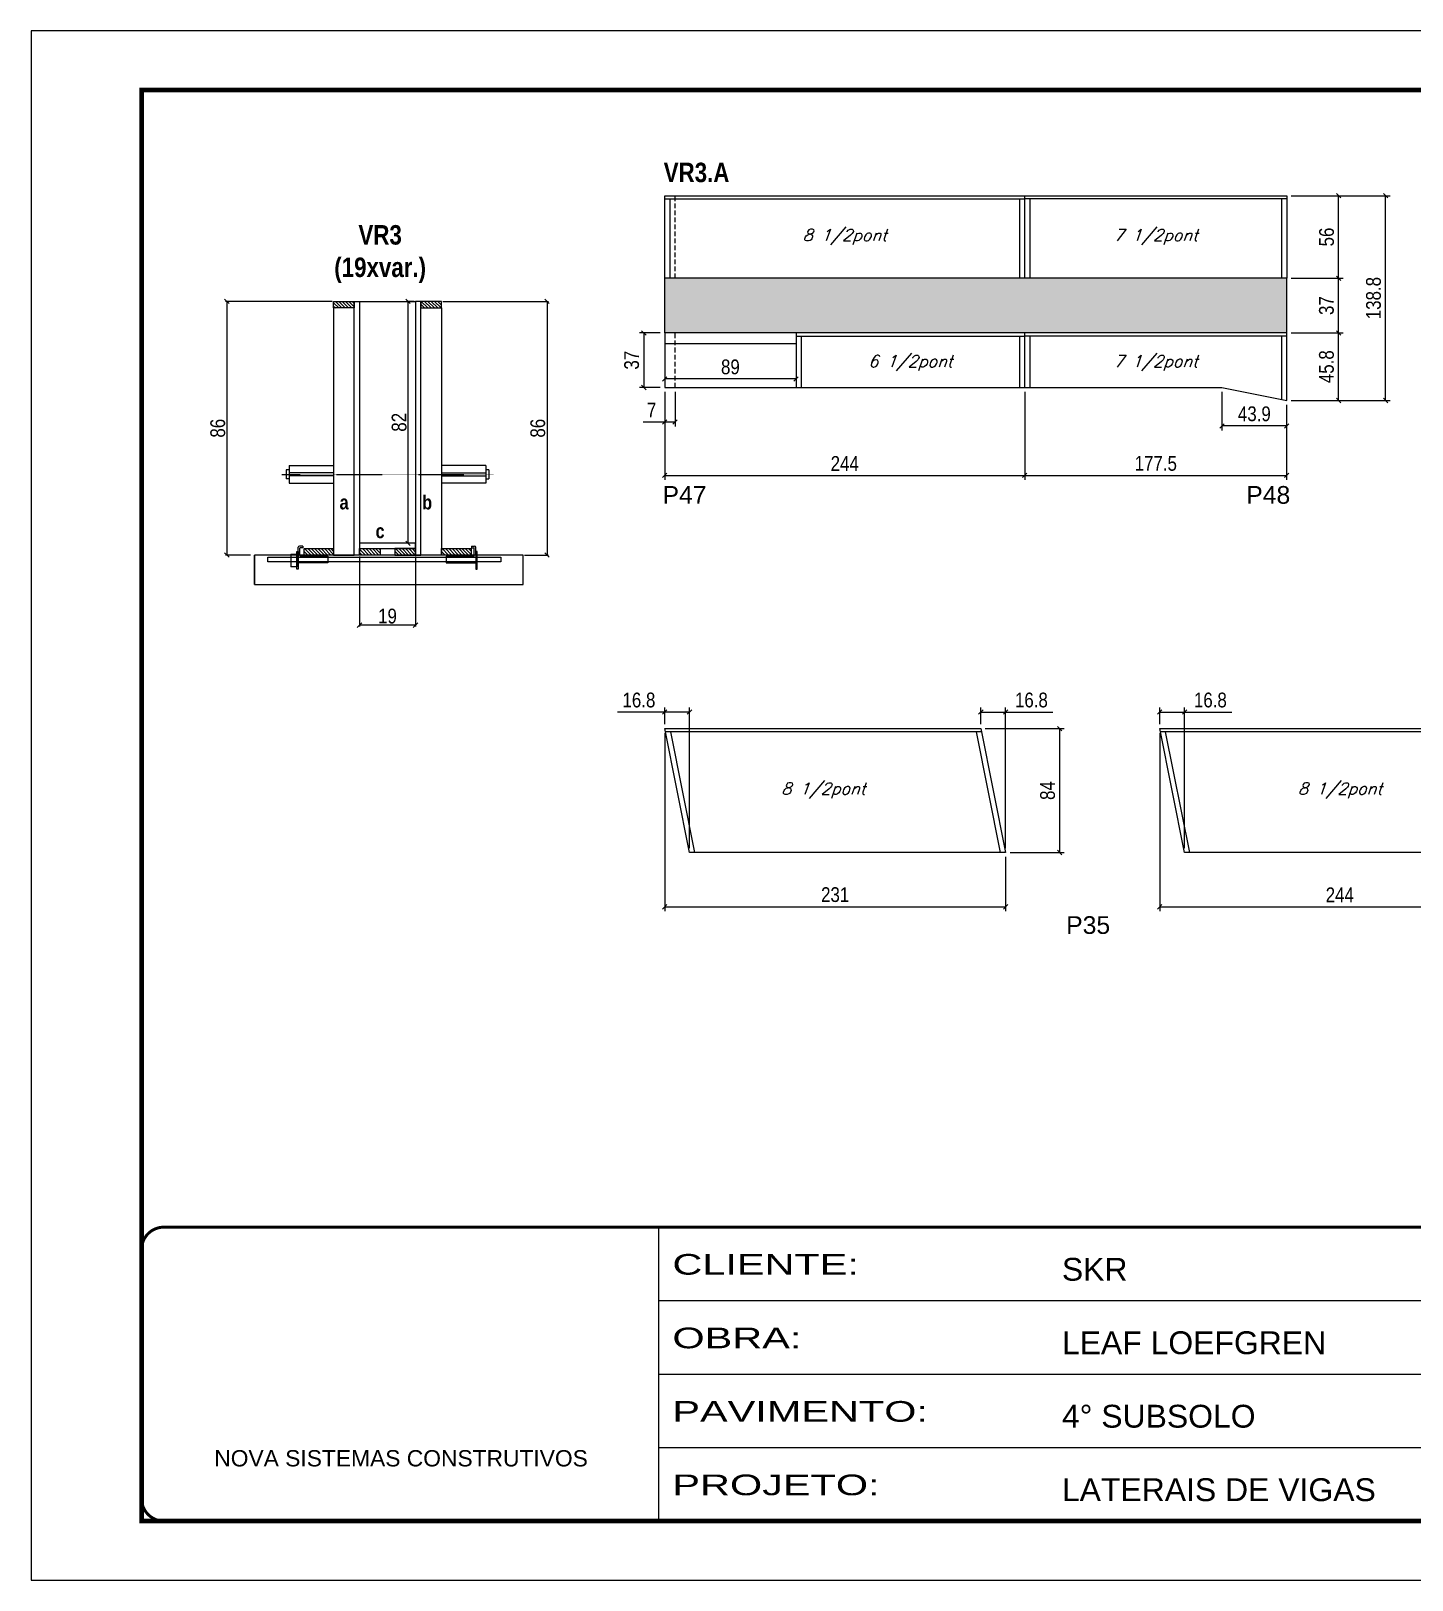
# Model space of a CAD drawing. Extents: x 3309 to 9590, y -2522 to 14608.
# Drawn here: x 8078 to 9014, y 8964 to 10014 of the extents above; entities that cross this region are included whole.
import ezdxf

# ---------------------------------------------------------------- set-up
doc = ezdxf.new("R2010")
doc.units = 0
for name, pattern in [('CONTINUO', [0]), ('DASHED', [0.75, 0.5, -0.25]), ('HIDDEN', [0.375, 0.25, -0.125]), ('HIDDEN2', [4.7625, 3.175, -1.5875])]:
    doc.linetypes.add(name, pattern=pattern)
for name, color, linetype in [('5', 5, 'Continuous'), ('barrote', 251, 'Continuous'), ('COTA', 241, 'Continuous'), ('detalhes', 4, 'Continuous'), ('NOMENCLATURA', 7, 'Continuous'), ('Painéis', 200, 'Continuous'), ('presilha', 1, 'Continuous'), ('SARR_2.2x10', 60, 'Continuous'), ('SARR_2.2x7', 40, 'Continuous'), ('SARR_3.5x7', 81, 'Continuous'), ('TENSOR', 3, 'Continuous'), ('texto', 7, 'Continuous')]:
    doc.layers.add(name, color=color, linetype=linetype)
for name, color, linetype, lineweight in [('CONCRETO', 251, 'Continuous', 25), ('Folhas', 255, 'Continuous', 9), ('SARRAFO DE PRESSAO', 251, 'DASHED', 9), ('SCO-___-LAJ', 2, 'Continuous', 0)]:
    doc.layers.add(name, color=color, linetype=linetype, lineweight=lineweight)
doc.styles.add('ARIAL', font='arial.ttf')
doc.styles.add('COTA TECNICA', font='techl___.ttf', dxfattribs={"height": 10})
doc.styles.add('COTA TECNICA 2X', font='techl___.ttf', dxfattribs={"height": 10})
doc.styles.add('Romans', font='romans.shx')
doc.styles.get("Standard").update_dxf_attribs({"font": 'arial.ttf'})
doc.styles.add('TECNICA', font='techb___.ttf', dxfattribs={"height": 10})
doc.styles.add('Tecnologia', font='')
doc.styles.get('Tecnologia').set_extended_font_data('Forgotten Futurist')
doc.dimstyles.new('PAINEL', dxfattribs={"dimtxt": 10, "dimasz": 3, "dimexe": 3, "dimexo": 3, "dimgap": 3, "dimtad": 1, "dimdec": 1, "dimzin": 12, "dimdsep": 46, "dimtxsty": 'COTA TECNICA', "dimblk1": 'OBLIQUE', "dimblk2": 'OBLIQUE', "dimsah": 1, "dimcen": 0.9, "dimclrd": 4, "dimclre": 4, "dimclrt": 240, "dimadec": 1, "dimazin": 3, "dimtfac": 1, "dimtdec": 1, "dimtmove": 0, "dimatfit": 3, "dimfxl": 1, "dimtolj": 1, "dimtzin": 12, "dimarcsym": 0})
doc.dimstyles.new('SECAO', dxfattribs={"dimscale": 0.333333, "dimtxt": 5, "dimasz": 9, "dimexe": 3, "dimexo": 3, "dimgap": 3, "dimtad": 1, "dimdec": 1, "dimlfac": 0.5, "dimzin": 12, "dimdsep": 46, "dimtxsty": 'COTA TECNICA 2X', "dimblk1": 'OBLIQUE', "dimblk2": 'OBLIQUE', "dimsah": 1, "dimcen": 0.9, "dimclrd": 4, "dimclre": 4, "dimclrt": 240, "dimadec": 1, "dimazin": 3, "dimtfac": 1, "dimtdec": 1, "dimtmove": 0, "dimatfit": 3, "dimfxl": 1, "dimtolj": 1, "dimtzin": 12, "dimarcsym": 0})
pattern_1 = [(135, (41536.0573, -113853.8887), (-1.122532015, -1.122532015), [])]

# ---------------------------------------------------------------- blocks, each defined once
blk = doc.blocks.new('9999999999')
at = {"color": 30, "linetype": 'CONTINUO'}
for p, q in [((98564.6, 34230.2), (98564.6, 34429.4)), ((98564.6, 34379.6), (99584, 34379.6)), ((98564.6, 34329.8), (99488, 34329.8)), ((98564.6, 34280), (99488, 34280))]:
    blk.add_line(p, q, dxfattribs=at)
at = {"color": 30, "linetype": 'CONTINUO', "const_width": 2}
blk.add_lwpolyline([(99584, 34230.2), (99584, 34414.4, 0.414214), (99569, 34429.4), (98229, 34429.4, 0.414214), (98214, 34414.4), (98214, 34245.2, 0.414214), (98229, 34230.2), (99584, 34230.2)], format="xyb", dxfattribs=at)
at = {"layer": 'Folhas'}
blk.add_lwpolyline([(98139, 34190.2), (99624, 34190.2), (99624, 35240.2), (98139, 35240.2)], close=True, dxfattribs=at)
at = {"layer": 'Folhas', "color": 30, "const_width": 3}
blk.add_lwpolyline([(98214, 34230.2), (99584, 34230.2), (99584, 35200.2), (98214, 35200.2)], close=True, dxfattribs=at)
at = {"color": 7, "linetype": 'Continuous', "ltscale": 5, "style": 'ARIAL'}
for s, height, p in [('SKR', 15.48, (98837.7, 34393.1)), ('LEAF LOEFGREN', 15.483, (98837.7, 34343.3)), ('4° SUBSOLO', 15.48, (98837.7, 34293.5)), ('NOVA SISTEMAS CONSTRUTIVOS', 11.059, (98263.2, 34267.2)), ('LATERAIS DE VIGAS', 15.483, (98837.7, 34243.7))]:
    blk.add_text(s, height=height, dxfattribs=at).set_placement(p)
at = {"layer": 'Folhas', "color": 7, "style": 'Tecnologia', "width": 1.5}
for s, p in [('CLIENTE:', (98573.7, 34397.2)), ('OBRA:', (98573.7, 34347.3)), ('PAVIMENTO:', (98573.7, 34297.5)), ('PROJETO:', (98573.7, 34247.7))]:
    blk.add_text(s, height=14, dxfattribs=at).set_placement(p)
blk = doc.blocks.new('_Oblique')
at = {"color": 0, "linetype": 'ByBlock', "lineweight": -2}
blk.add_line((-0.5, -0.5), (0.5, 0.5), dxfattribs=at)
blk = doc.blocks.new('*D715')
at = {"layer": 'COTA', "color": 4, "lineweight": -2, "transparency": 16777216}
for p, q in [((8300.5, 9657.3), (8300.5, 9609.8)), ((8338.5, 9657.3), (8338.5, 9609.8)), ((8338.5, 9610.8), (8300.5, 9610.8))]:
    blk.add_line(p, q, dxfattribs=at)
at = {"layer": 'Defpoints', "color": 0, "transparency": 16777216}
for p in [(8300.5, 9658.3), (8338.5, 9658.3), (8300.5, 9610.8)]:
    blk.add_point(p, dxfattribs=at)
at = {"layer": 'COTA', "color": 4, "lineweight": -2, "transparency": 16777216, "xscale": 3, "yscale": 3, "zscale": 3, "rotation": 180}
blk.add_blockref('_Oblique', (8300.5, 9610.8), dxfattribs=at)
at = {"layer": 'COTA', "color": 4, "lineweight": -2, "transparency": 16777216, "xscale": 3, "yscale": 3, "zscale": 3}
blk.add_blockref('_Oblique', (8338.5, 9610.8), dxfattribs=at)
at = {"layer": 'COTA', "color": 240, "transparency": 16777216, "insert": (8319.5, 9616.9), "char_height": 10, "attachment_point": 5, "style": 'COTA TECNICA 2X'}
blk.add_mtext('\\A1;19', dxfattribs=at)
blk = doc.blocks.new('PRESILHA METÁLICA 1')
at = {"layer": 'presilha'}
for p, q in [((7.5, 10.6), (7.5, 19.9)), ((12, 21), (8.6, 21)), ((9, 11.6), (9, 18.9)), ((12, 19.5), (9.6, 19.5)), ((12, 21), (12, 19.5)), ((0, 13), (6, 13)), ((0, 13), (0, 0)), ((6, 0), (0, 0)), ((6, 15.5), (7.5, 15.5)), ((6, -2.5), (6, 15.5)), ((6, 13), (6, 0)), ((7.5, 15.5), (7.5, -2.5)), ((37.5, 4.1), (7.5, 4.1)), ((37.5, 11), (9.6, 11)), ((37.5, 11), (37.5, 4.1)), ((7.5, -2.5), (6, -2.5))]:
    blk.add_line(p, q, dxfattribs=at)
for centre, radius, start, end in [((8.6, 19.9), 1.14, 90, 180), ((9.6, 18.9), 0.57, 90, 180), ((9.6, 11.6), 0.57, 180, 270)]:
    blk.add_arc(centre, radius, start, end, dxfattribs=at)
blk = doc.blocks.new('PRESILHA METÁLICA 2')
at = {"layer": 'presilha'}
for p, q in [((-5.2, 23.5), (-5.2, 22)), ((-5.2, 23.5), (-1.9, 23.5)), ((-5.2, 22), (-2.8, 22)), ((-2.2, 14.1), (-2.2, 21.4)), ((0.8, 18), (-0.8, 18)), ((-0.8, 18), (-0.8, 0)), ((-0.8, 14.6), (-0.8, 22.4)), ((0.8, 0), (0.8, 18)), ((-30.8, 13.5), (-30.8, 6.6)), ((-30.8, 13.5), (-2.8, 13.5)), ((-30.8, 6.6), (-0.8, 6.6)), ((-0.8, 0), (0.8, 0))]:
    blk.add_line(p, q, dxfattribs=at)
for centre, radius, start, end in [((-2.8, 21.4), 0.57, 0, 90), ((-1.9, 22.4), 1.14, 0, 90), ((-2.8, 14.1), 0.57, 270, 0)]:
    blk.add_arc(centre, radius, start, end, dxfattribs=at)
blk = doc.blocks.new('*D716')
at = {"layer": 'COTA', "color": 4, "lineweight": -2, "transparency": 16777216}
for p, q in [((8357.1, 9830.3), (8428.6, 9830.3)), ((8427.6, 9830.3), (8427.6, 9658.3)), ((8412.3, 9658.3), (8428.6, 9658.3))]:
    blk.add_line(p, q, dxfattribs=at)
at = {"layer": 'Defpoints', "color": 0, "transparency": 16777216}
for p in [(8356.1, 9830.3), (8411.3, 9658.3), (8427.6, 9658.3)]:
    blk.add_point(p, dxfattribs=at)
at = {"layer": 'COTA', "color": 4, "lineweight": -2, "transparency": 16777216, "xscale": 3, "yscale": 3, "zscale": 3}
for p, rotation in [((8427.6, 9830.3), 90), ((8427.6, 9658.3), 270)]:
    blk.add_blockref('_Oblique', p, dxfattribs=dict(at, rotation=rotation))
at = {"layer": 'COTA', "color": 240, "transparency": 16777216, "insert": (8421.4, 9744.3), "char_height": 10, "attachment_point": 5, "rotation": 90, "style": 'COTA TECNICA 2X'}
blk.add_mtext('\\A1;86', dxfattribs=at)
blk = doc.blocks.new('*D717')
at = {"layer": 'COTA', "color": 4, "lineweight": -2, "transparency": 16777216}
for p, q in [((8281.9, 9830.3), (8209.6, 9830.3)), ((8210.6, 9830.3), (8210.6, 9658.3)), ((8226.7, 9658.3), (8209.6, 9658.3))]:
    blk.add_line(p, q, dxfattribs=at)
at = {"layer": 'Defpoints', "color": 0, "transparency": 16777216}
for p in [(8282.9, 9830.3), (8210.6, 9658.3), (8227.7, 9658.3)]:
    blk.add_point(p, dxfattribs=at)
at = {"layer": 'COTA', "color": 4, "lineweight": -2, "transparency": 16777216, "xscale": 3, "yscale": 3, "zscale": 3}
for p, rotation in [((8210.6, 9830.3), 90), ((8210.6, 9658.3), 270)]:
    blk.add_blockref('_Oblique', p, dxfattribs=dict(at, rotation=rotation))
at = {"layer": 'COTA', "color": 240, "transparency": 16777216, "insert": (8204.5, 9744.3), "char_height": 10, "attachment_point": 5, "rotation": 90, "style": 'COTA TECNICA 2X'}
blk.add_mtext('\\A1;86', dxfattribs=at)
blk = doc.blocks.new('*D718')
at = {"layer": 'COTA', "color": 4, "lineweight": -2, "transparency": 16777216}
for p, q in [((8337.5, 9830.3), (8332.4, 9830.3)), ((8333.4, 9666.3), (8333.4, 9830.3)), ((8337.5, 9666.3), (8332.4, 9666.3))]:
    blk.add_line(p, q, dxfattribs=at)
at = {"layer": 'Defpoints', "color": 0, "transparency": 16777216}
for p in [(8333.4, 9830.3), (8338.5, 9830.3), (8338.5, 9666.3)]:
    blk.add_point(p, dxfattribs=at)
at = {"layer": 'COTA', "color": 4, "lineweight": -2, "transparency": 16777216, "xscale": 3, "yscale": 3, "zscale": 3}
for p, rotation in [((8333.4, 9830.3), 90), ((8333.4, 9666.3), 270)]:
    blk.add_blockref('_Oblique', p, dxfattribs=dict(at, rotation=rotation))
at = {"layer": 'COTA', "color": 240, "transparency": 16777216, "insert": (8327.4, 9748.3), "char_height": 10, "attachment_point": 5, "rotation": 90, "style": 'COTA TECNICA 2X'}
blk.add_mtext('\\A1;82', dxfattribs=at)
blk = doc.blocks.new('*D724')
at = {"layer": 'COTA', "color": 4, "lineweight": -2, "transparency": 16777216}
for p, q in [((8931.9, 9808.9), (8967.1, 9808.9)), ((8964.1, 9763.1), (8964.1, 9808.9)), ((8931.9, 9763.1), (8967.1, 9763.1))]:
    blk.add_line(p, q, dxfattribs=at)
at = {"layer": 'Defpoints', "color": 0, "transparency": 16777216}
for p in [(8928.9, 9808.9), (8964.1, 9808.9), (8928.9, 9763.1)]:
    blk.add_point(p, dxfattribs=at)
at = {"layer": 'COTA', "color": 4, "lineweight": -2, "transparency": 16777216, "xscale": 3, "yscale": 3, "zscale": 3}
for p, rotation in [((8964.1, 9808.9), 90), ((8964.1, 9763.1), 270)]:
    blk.add_blockref('_Oblique', p, dxfattribs=dict(at, rotation=rotation))
at = {"layer": 'COTA', "color": 240, "transparency": 16777216, "insert": (8955.9, 9786), "char_height": 10, "attachment_point": 5, "rotation": 90, "style": 'COTA TECNICA'}
blk.add_mtext('\\A1;45.8', dxfattribs=at)
blk = doc.blocks.new('*D725')
at = {"layer": 'COTA', "color": 4, "lineweight": -2, "transparency": 16777216}
for p, q in [((8931.9, 9845.9), (8967.1, 9845.9)), ((8964.1, 9808.9), (8964.1, 9845.9)), ((8931.9, 9808.9), (8967.1, 9808.9))]:
    blk.add_line(p, q, dxfattribs=at)
at = {"layer": 'Defpoints', "color": 0, "transparency": 16777216}
for p in [(8928.9, 9845.9), (8964.1, 9845.9), (8928.9, 9808.9)]:
    blk.add_point(p, dxfattribs=at)
at = {"layer": 'COTA', "color": 4, "lineweight": -2, "transparency": 16777216, "xscale": 3, "yscale": 3, "zscale": 3}
for p, rotation in [((8964.1, 9845.9), 90), ((8964.1, 9808.9), 270)]:
    blk.add_blockref('_Oblique', p, dxfattribs=dict(at, rotation=rotation))
at = {"layer": 'COTA', "color": 240, "transparency": 16777216, "insert": (8955.9, 9827.4), "char_height": 10, "attachment_point": 5, "rotation": 90, "style": 'COTA TECNICA'}
blk.add_mtext('\\A1;37', dxfattribs=at)
blk = doc.blocks.new('*D726')
at = {"layer": 'COTA', "color": 4, "lineweight": -2, "transparency": 16777216}
for p, q in [((8931.9, 9901.9), (8967.1, 9901.9)), ((8964.1, 9845.9), (8964.1, 9901.9)), ((8931.9, 9845.9), (8967.1, 9845.9))]:
    blk.add_line(p, q, dxfattribs=at)
at = {"layer": 'Defpoints', "color": 0, "transparency": 16777216}
for p in [(8928.9, 9901.9), (8964.1, 9901.9), (8928.9, 9845.9)]:
    blk.add_point(p, dxfattribs=at)
at = {"layer": 'COTA', "color": 4, "lineweight": -2, "transparency": 16777216, "xscale": 3, "yscale": 3, "zscale": 3}
for p, rotation in [((8964.1, 9901.9), 90), ((8964.1, 9845.9), 270)]:
    blk.add_blockref('_Oblique', p, dxfattribs=dict(at, rotation=rotation))
at = {"layer": 'COTA', "color": 240, "transparency": 16777216, "insert": (8956, 9873.9), "char_height": 10, "attachment_point": 5, "rotation": 90, "style": 'COTA TECNICA'}
blk.add_mtext('\\A1;56', dxfattribs=at)
blk = doc.blocks.new('*D727')
at = {"layer": 'COTA', "color": 4, "lineweight": -2, "transparency": 16777216}
for p, q in [((8931.9, 9901.9), (8999, 9901.9)), ((8996, 9763.1), (8996, 9901.9)), ((8931.9, 9763.1), (8999, 9763.1))]:
    blk.add_line(p, q, dxfattribs=at)
at = {"layer": 'Defpoints', "color": 0, "transparency": 16777216}
for p in [(8928.9, 9901.9), (8996, 9901.9), (8928.9, 9763.1)]:
    blk.add_point(p, dxfattribs=at)
at = {"layer": 'COTA', "color": 4, "lineweight": -2, "transparency": 16777216, "xscale": 3, "yscale": 3, "zscale": 3}
for p, rotation in [((8996, 9901.9), 90), ((8996, 9763.1), 270)]:
    blk.add_blockref('_Oblique', p, dxfattribs=dict(at, rotation=rotation))
at = {"layer": 'COTA', "color": 240, "transparency": 16777216, "insert": (8987.8, 9832.5), "char_height": 10, "attachment_point": 5, "rotation": 90, "style": 'COTA TECNICA'}
blk.add_mtext('\\A1;138.8', dxfattribs=at)
blk = doc.blocks.new('*D744')
at = {"layer": 'COTA', "color": 4, "lineweight": -2, "transparency": 16777216}
for p, q in [((8507.4, 9537.7), (8507.4, 9416.9)), ((8738.4, 9453.7), (8738.4, 9416.9)), ((8507.4, 9419.9), (8738.4, 9419.9))]:
    blk.add_line(p, q, dxfattribs=at)
at = {"layer": 'Defpoints', "color": 0, "transparency": 16777216}
for p in [(8507.4, 9540.7), (8738.4, 9456.7), (8738.4, 9419.9)]:
    blk.add_point(p, dxfattribs=at)
at = {"layer": 'COTA', "color": 4, "lineweight": -2, "transparency": 16777216, "xscale": 3, "yscale": 3, "zscale": 3, "rotation": 180}
blk.add_blockref('_Oblique', (8507.4, 9419.9), dxfattribs=at)
at = {"layer": 'COTA', "color": 4, "lineweight": -2, "transparency": 16777216, "xscale": 3, "yscale": 3, "zscale": 3}
blk.add_blockref('_Oblique', (8738.4, 9419.9), dxfattribs=at)
at = {"layer": 'COTA', "color": 240, "transparency": 16777216, "insert": (8622.9, 9428.1), "char_height": 10, "attachment_point": 5, "style": 'COTA TECNICA'}
blk.add_mtext('\\A1;231', dxfattribs=at)
blk = doc.blocks.new('*D745')
at = {"layer": 'COTA', "color": 4, "lineweight": -2, "transparency": 16777216}
for p, q in [((8842.9, 9537.7), (8842.9, 9416.9)), ((9086.9, 9453.7), (9086.9, 9416.9)), ((8842.9, 9419.9), (9086.9, 9419.9))]:
    blk.add_line(p, q, dxfattribs=at)
at = {"layer": 'Defpoints', "color": 0, "transparency": 16777216}
for p in [(8842.9, 9540.7), (9086.9, 9456.7), (9086.9, 9419.9)]:
    blk.add_point(p, dxfattribs=at)
at = {"layer": 'COTA', "color": 4, "lineweight": -2, "transparency": 16777216, "xscale": 3, "yscale": 3, "zscale": 3, "rotation": 180}
blk.add_blockref('_Oblique', (8842.9, 9419.9), dxfattribs=at)
at = {"layer": 'COTA', "color": 4, "lineweight": -2, "transparency": 16777216, "xscale": 3, "yscale": 3, "zscale": 3}
blk.add_blockref('_Oblique', (9086.9, 9419.9), dxfattribs=at)
at = {"layer": 'COTA', "color": 240, "transparency": 16777216, "insert": (8964.9, 9428), "char_height": 10, "attachment_point": 5, "style": 'COTA TECNICA'}
blk.add_mtext('\\A1;244', dxfattribs=at)
blk = doc.blocks.new('*D748')
at = {"layer": 'COTA', "color": 4, "lineweight": -2, "transparency": 16777216}
for p, q in [((8842.9, 9543.7), (8842.9, 9554.9)), ((8842.9, 9551.9), (8859.7, 9551.9)), ((8859.7, 9459.7), (8859.7, 9554.9)), ((8859.7, 9551.9), (8891.7, 9551.9))]:
    blk.add_line(p, q, dxfattribs=at)
at = {"layer": 'Defpoints', "color": 0, "transparency": 16777216}
for p in [(8859.7, 9551.9), (8842.9, 9540.7), (8859.7, 9456.7)]:
    blk.add_point(p, dxfattribs=at)
at = {"layer": 'COTA', "color": 4, "lineweight": -2, "transparency": 16777216, "xscale": 3, "yscale": 3, "zscale": 3, "rotation": 180}
blk.add_blockref('_Oblique', (8842.9, 9551.9), dxfattribs=at)
at = {"layer": 'COTA', "color": 4, "lineweight": -2, "transparency": 16777216, "xscale": 3, "yscale": 3, "zscale": 3}
blk.add_blockref('_Oblique', (8859.7, 9551.9), dxfattribs=at)
at = {"layer": 'COTA', "color": 240, "transparency": 16777216, "insert": (8877.2, 9560), "char_height": 10, "attachment_point": 5, "style": 'COTA TECNICA'}
blk.add_mtext('\\A1;16.8', dxfattribs=at)
blk = doc.blocks.new('*D750')
at = {"layer": 'COTA', "color": 4, "lineweight": -2, "transparency": 16777216}
for p, q in [((8721.6, 9543.7), (8721.6, 9554.9)), ((8721.6, 9551.9), (8738.4, 9551.9)), ((8738.4, 9459.7), (8738.4, 9554.9)), ((8738.4, 9551.9), (8770.5, 9551.9))]:
    blk.add_line(p, q, dxfattribs=at)
at = {"layer": 'Defpoints', "color": 0, "transparency": 16777216}
for p in [(8738.4, 9551.9), (8721.6, 9540.7), (8738.4, 9456.7)]:
    blk.add_point(p, dxfattribs=at)
at = {"layer": 'COTA', "color": 4, "lineweight": -2, "transparency": 16777216, "xscale": 3, "yscale": 3, "zscale": 3, "rotation": 180}
blk.add_blockref('_Oblique', (8721.6, 9551.9), dxfattribs=at)
at = {"layer": 'COTA', "color": 4, "lineweight": -2, "transparency": 16777216, "xscale": 3, "yscale": 3, "zscale": 3}
blk.add_blockref('_Oblique', (8738.4, 9551.9), dxfattribs=at)
at = {"layer": 'COTA', "color": 240, "transparency": 16777216, "insert": (8755.9, 9560), "char_height": 10, "attachment_point": 5, "style": 'COTA TECNICA'}
blk.add_mtext('\\A1;16.8', dxfattribs=at)
blk = doc.blocks.new('*D751')
at = {"layer": 'COTA', "color": 4, "lineweight": -2, "transparency": 16777216}
for p, q in [((8507.4, 9551.9), (8475.3, 9551.9)), ((8507.4, 9543.7), (8507.4, 9554.9)), ((8524.2, 9551.9), (8507.4, 9551.9)), ((8524.2, 9459.7), (8524.2, 9554.9))]:
    blk.add_line(p, q, dxfattribs=at)
at = {"layer": 'Defpoints', "color": 0, "transparency": 16777216}
for p in [(8507.4, 9551.9), (8507.4, 9540.7), (8524.2, 9456.7)]:
    blk.add_point(p, dxfattribs=at)
at = {"layer": 'COTA', "color": 4, "lineweight": -2, "transparency": 16777216, "xscale": 3, "yscale": 3, "zscale": 3, "rotation": 180}
blk.add_blockref('_Oblique', (8507.4, 9551.9), dxfattribs=at)
at = {"layer": 'COTA', "color": 4, "lineweight": -2, "transparency": 16777216, "xscale": 3, "yscale": 3, "zscale": 3}
blk.add_blockref('_Oblique', (8524.2, 9551.9), dxfattribs=at)
at = {"layer": 'COTA', "color": 240, "transparency": 16777216, "insert": (8489.9, 9560), "char_height": 10, "attachment_point": 5, "style": 'COTA TECNICA'}
blk.add_mtext('\\A1;16.8', dxfattribs=at)
blk = doc.blocks.new('*D823')
at = {"layer": 'COTA', "color": 4, "lineweight": -2, "transparency": 16777216}
for p, q in [((8724.6, 9540.7), (8778, 9540.7)), ((8775, 9540.7), (8775, 9456.7)), ((8741.4, 9456.7), (8778, 9456.7))]:
    blk.add_line(p, q, dxfattribs=at)
at = {"layer": 'Defpoints', "color": 0, "transparency": 16777216}
for p in [(8721.6, 9540.7), (8738.4, 9456.7), (8775, 9456.7)]:
    blk.add_point(p, dxfattribs=at)
at = {"layer": 'COTA', "color": 4, "lineweight": -2, "transparency": 16777216, "xscale": 3, "yscale": 3, "zscale": 3}
for p, rotation in [((8775, 9540.7), 90), ((8775, 9456.7), 270)]:
    blk.add_blockref('_Oblique', p, dxfattribs=dict(at, rotation=rotation))
at = {"layer": 'COTA', "color": 240, "transparency": 16777216, "insert": (8766.9, 9498.7), "char_height": 10, "attachment_point": 5, "rotation": 90, "style": 'COTA TECNICA'}
blk.add_mtext('\\A1;84', dxfattribs=at)
blk = doc.blocks.new('*D842')
at = {"layer": 'COTA', "color": 4, "lineweight": -2, "transparency": 16777216}
for p, q in [((8507.4, 9768.9), (8507.4, 9745.5)), ((8514.4, 9768.9), (8514.4, 9745.5)), ((8507.4, 9748.5), (8492.7, 9748.5)), ((8514.4, 9748.5), (8507.4, 9748.5))]:
    blk.add_line(p, q, dxfattribs=at)
at = {"layer": 'Defpoints', "color": 0, "transparency": 16777216}
for p in [(8507.4, 9771.9), (8514.4, 9771.9), (8507.4, 9748.5)]:
    blk.add_point(p, dxfattribs=at)
at = {"layer": 'COTA', "color": 4, "lineweight": -2, "transparency": 16777216, "xscale": 3, "yscale": 3, "zscale": 3, "rotation": 180}
blk.add_blockref('_Oblique', (8507.4, 9748.5), dxfattribs=at)
at = {"layer": 'COTA', "color": 4, "lineweight": -2, "transparency": 16777216, "xscale": 3, "yscale": 3, "zscale": 3}
blk.add_blockref('_Oblique', (8514.4, 9748.5), dxfattribs=at)
at = {"layer": 'COTA', "color": 240, "transparency": 16777216, "insert": (8498.5, 9756.6), "char_height": 10, "attachment_point": 5, "style": 'COTA TECNICA'}
blk.add_mtext('\\A1;7', dxfattribs=at)
blk = doc.blocks.new('*D841')
at = {"layer": 'COTA', "color": 4, "lineweight": -2, "transparency": 16777216}
for p, q in [((8507.4, 9768.9), (8507.4, 9709.3)), ((8751.4, 9768.9), (8751.4, 9709.3)), ((8507.4, 9712.3), (8751.4, 9712.3))]:
    blk.add_line(p, q, dxfattribs=at)
at = {"layer": 'Defpoints', "color": 0, "transparency": 16777216}
for p in [(8507.4, 9771.9), (8751.4, 9771.9), (8751.4, 9712.3)]:
    blk.add_point(p, dxfattribs=at)
at = {"layer": 'COTA', "color": 4, "lineweight": -2, "transparency": 16777216, "xscale": 3, "yscale": 3, "zscale": 3, "rotation": 180}
blk.add_blockref('_Oblique', (8507.4, 9712.3), dxfattribs=at)
at = {"layer": 'COTA', "color": 4, "lineweight": -2, "transparency": 16777216, "xscale": 3, "yscale": 3, "zscale": 3}
blk.add_blockref('_Oblique', (8751.4, 9712.3), dxfattribs=at)
at = {"layer": 'COTA', "color": 240, "transparency": 16777216, "insert": (8629.4, 9720.4), "char_height": 10, "attachment_point": 5, "style": 'COTA TECNICA'}
blk.add_mtext('\\A1;244', dxfattribs=at)
blk = doc.blocks.new('*D843')
at = {"layer": 'COTA', "color": 4, "lineweight": -2, "transparency": 16777216}
for p, q in [((8596.4, 9786.3), (8596.4, 9774.7)), ((8507.4, 9784.2), (8507.4, 9774.7)), ((8596.4, 9777.7), (8507.4, 9777.7))]:
    blk.add_line(p, q, dxfattribs=at)
at = {"layer": 'Defpoints', "color": 0, "transparency": 16777216}
for p in [(8507.4, 9787.2), (8596.4, 9789.3), (8507.4, 9777.7)]:
    blk.add_point(p, dxfattribs=at)
at = {"layer": 'COTA', "color": 4, "lineweight": -2, "transparency": 16777216, "xscale": 3, "yscale": 3, "zscale": 3, "rotation": 180}
blk.add_blockref('_Oblique', (8507.4, 9777.7), dxfattribs=at)
at = {"layer": 'COTA', "color": 4, "lineweight": -2, "transparency": 16777216, "xscale": 3, "yscale": 3, "zscale": 3}
blk.add_blockref('_Oblique', (8596.4, 9777.7), dxfattribs=at)
at = {"layer": 'COTA', "color": 240, "transparency": 16777216, "insert": (8551.9, 9785.8), "char_height": 10, "attachment_point": 5, "style": 'COTA TECNICA'}
blk.add_mtext('\\A1;89', dxfattribs=at)
blk = doc.blocks.new('*D844')
at = {"layer": 'COTA', "color": 4, "lineweight": -2, "transparency": 16777216}
for p, q in [((8751.4, 9768.9), (8751.4, 9709.3)), ((8928.9, 9760.1), (8928.9, 9709.3)), ((8751.4, 9712.3), (8928.9, 9712.3))]:
    blk.add_line(p, q, dxfattribs=at)
at = {"layer": 'Defpoints', "color": 0, "transparency": 16777216}
for p in [(8751.4, 9771.9), (8928.9, 9763.1), (8928.9, 9712.3)]:
    blk.add_point(p, dxfattribs=at)
at = {"layer": 'COTA', "color": 4, "lineweight": -2, "transparency": 16777216, "xscale": 3, "yscale": 3, "zscale": 3, "rotation": 180}
blk.add_blockref('_Oblique', (8751.4, 9712.3), dxfattribs=at)
at = {"layer": 'COTA', "color": 4, "lineweight": -2, "transparency": 16777216, "xscale": 3, "yscale": 3, "zscale": 3}
blk.add_blockref('_Oblique', (8928.9, 9712.3), dxfattribs=at)
at = {"layer": 'COTA', "color": 240, "transparency": 16777216, "insert": (8840.2, 9720.4), "char_height": 10, "attachment_point": 5, "style": 'COTA TECNICA'}
blk.add_mtext('\\A1;177.5', dxfattribs=at)
blk = doc.blocks.new('*D845')
at = {"layer": 'COTA', "color": 4, "lineweight": -2, "transparency": 16777216}
for p, q in [((8504.4, 9808.9), (8490.2, 9808.9)), ((8493.2, 9808.9), (8493.2, 9771.9)), ((8504.4, 9771.9), (8490.2, 9771.9))]:
    blk.add_line(p, q, dxfattribs=at)
at = {"layer": 'Defpoints', "color": 0, "transparency": 16777216}
for p in [(8507.4, 9808.9), (8493.2, 9771.9), (8507.4, 9771.9)]:
    blk.add_point(p, dxfattribs=at)
at = {"layer": 'COTA', "color": 4, "lineweight": -2, "transparency": 16777216, "xscale": 3, "yscale": 3, "zscale": 3}
for p, rotation in [((8493.2, 9808.9), 90), ((8493.2, 9771.9), 270)]:
    blk.add_blockref('_Oblique', p, dxfattribs=dict(at, rotation=rotation))
at = {"layer": 'COTA', "color": 240, "transparency": 16777216, "insert": (8485, 9790.4), "char_height": 10, "attachment_point": 5, "rotation": 90, "style": 'COTA TECNICA'}
blk.add_mtext('\\A1;37', dxfattribs=at)
blk = doc.blocks.new('*D846')
at = {"layer": 'COTA', "color": 4, "lineweight": -2, "transparency": 16777216}
for p, q in [((8885, 9768.9), (8885, 9742.8)), ((8928.9, 9760.1), (8928.9, 9742.8)), ((8928.9, 9745.8), (8885, 9745.8))]:
    blk.add_line(p, q, dxfattribs=at)
at = {"layer": 'Defpoints', "color": 0, "transparency": 16777216}
for p in [(8885, 9771.9), (8928.9, 9763.1), (8885, 9745.8)]:
    blk.add_point(p, dxfattribs=at)
at = {"layer": 'COTA', "color": 4, "lineweight": -2, "transparency": 16777216, "xscale": 3, "yscale": 3, "zscale": 3, "rotation": 180}
blk.add_blockref('_Oblique', (8885, 9745.8), dxfattribs=at)
at = {"layer": 'COTA', "color": 4, "lineweight": -2, "transparency": 16777216, "xscale": 3, "yscale": 3, "zscale": 3}
blk.add_blockref('_Oblique', (8928.9, 9745.8), dxfattribs=at)
at = {"layer": 'COTA', "color": 240, "transparency": 16777216, "insert": (8907, 9754), "char_height": 10, "attachment_point": 5, "style": 'COTA TECNICA'}
blk.add_mtext('\\A1;43.9', dxfattribs=at)

msp = doc.modelspace()

# ---------------------------------------------------------------- hatches: boundary and pattern name
at = {"layer": 'COTA'}
h = msp.add_hatch(dxfattribs=at)
h.set_pattern_fill('AR-CONC', color=256, scale=0.03)
h.set_pattern_definition([(50, (-32.922, 8.4306), (5.46554, -0.4781726), [0.5715, -6.2865]), (355, (-32.922, 8.4306), (-1.0573026, 5.7317054), [0.4572, -5.0292175]), (100.451445, (-32.4667, 8.391), (4.4082374, 5.2535326), [0.4857003, -5.3427073]), (46.1842, (-32.922, 9.9546), (8.1323712, -1.26127), [0.85725, -9.42975]), (96.63556, (-32.2445, 9.8495), (7.122124, 7.4227837), [0.7285507, -8.014068]), (351.18415, (-32.922, 9.955), (7.122124, 7.422784), [0.685799, -7.543792]), (21, (-32.16, 9.5736), (4.5484317, -3.067956), [0.5715, -6.2865]), (326, (-32.16, 9.5736), (1.8540609, 5.525639), [0.4572, -5.0292]), (71.451445, (-31.781, 9.318), (6.4024926, 2.457683), [0.4857003, -5.3426981]), (37.5, (-32.9222, 8.4306), (0.0926581, 2.53665117), [0, -4.96824, 0, -5.1054, 0, -5.04825]), (7.5, (-32.9222, 8.4306), (2.0045899, 3.00541724), [0, -2.91084, 0, -4.85394, 0, -1.92405]), (327.5, (-34.6214, 8.4306), (4.06771786, -0.17186232), [0, -1.905, 0, -5.9436, 0, -7.8867]), (317.5, (-35.3834, 8.4306), (4.4438754, 0.7627947), [0, -2.4765, 0, -3.94716, 0, -5.6007])])
h.paths.add_polyline_path([(8928.91, 9808.92), (8928.91, 9845.92), (8507.41, 9845.92), (8507.41, 9808.92)])
at = {"layer": 'SARR_2.2x10'}
h = msp.add_hatch(dxfattribs=at)
h.set_pattern_fill('ANSI31', color=256, scale=0.5, angle=90)
h.set_pattern_definition([(135, (41456.4573, -113853.8887), (-1.122532015, -1.122532015), [])])
h.paths.add_polyline_path([(8262.92, 9662.68), (8262.92, 9658.28), (8282.92, 9658.28), (8282.92, 9662.68)])
h = msp.add_hatch(dxfattribs=at)
h.set_pattern_fill('ANSI31', color=256, scale=0.5, angle=90)
h.set_pattern_definition([(135, (41549.6573, -113853.8887), (-1.122532015, -1.122532015), [])])
h.paths.add_polyline_path([(8356.12, 9662.68), (8356.12, 9658.28), (8376.12, 9658.28), (8376.12, 9662.68)])
at = {"layer": 'SARR_2.2x7'}
h = msp.add_hatch(dxfattribs=at)
h.set_pattern_fill('ANSI31', color=256, scale=0.5, angle=90)
h.set_pattern_definition([(135, (41450.4573, -113686.2887), (-1.122532015, -1.122532015), [])])
h.paths.add_polyline_path([(8296.92, 9830.28), (8296.92, 9825.88), (8282.92, 9825.88), (8282.92, 9830.28)])
h = msp.add_hatch(dxfattribs=at)
h.set_pattern_fill('ANSI31', color=256, scale=0.5, angle=90)
h.set_pattern_definition([(135, (41470.4573, -113686.2887), (-1.122532015, -1.122532015), [])])
h.paths.add_polyline_path([(8342.12, 9830.28), (8342.12, 9825.88), (8356.12, 9825.88), (8356.12, 9830.28)])
h = msp.add_hatch(dxfattribs=at)
h.set_pattern_fill('ANSI31', color=256, scale=0.5, angle=90)
h.set_pattern_definition(pattern_1)
h.paths.add_polyline_path([(8314.52, 9658.28), (8314.52, 9662.68), (8300.52, 9662.68), (8300.52, 9658.28)])
h = msp.add_hatch(dxfattribs=at)
h.set_pattern_fill('ANSI31', color=256, scale=0.5, angle=90)
h.set_pattern_definition(pattern_1)
h.paths.add_polyline_path([(8324.52, 9662.68), (8324.52, 9658.28), (8338.52, 9658.28), (8338.52, 9662.68)])

# ---------------------------------------------------------------- linework, layer by layer
at = {"ltscale": 3}
for p, q in [((8250.92, 9716.01), (8250.92, 9710.01)), ((8252.92, 9716.01), (8250.92, 9716.01)), ((8252.92, 9719.01), (8252.92, 9707.01)), ((8252.92, 9719.01), (8282.92, 9719.01)), ((8282.92, 9714.01), (8252.92, 9714.01)), ((8386.12, 9719.01), (8356.12, 9719.01)), ((8356.12, 9714.01), (8386.12, 9714.01)), ((8386.12, 9719.01), (8386.12, 9707.01)), ((8388.12, 9716.01), (8386.12, 9716.01)), ((8388.12, 9716.01), (8388.12, 9710.01)), ((8252.92, 9710.01), (8250.92, 9710.01)), ((8282.92, 9712.01), (8252.92, 9712.01)), ((8252.92, 9707.01), (8282.92, 9707.01)), ((8356.12, 9712.01), (8386.12, 9712.01)), ((8386.12, 9707.01), (8356.12, 9707.01)), ((8386.12, 9710.01), (8388.12, 9710.01))]:
    msp.add_line(p, q, dxfattribs=at)
at = {"layer": 'barrote'}
msp.add_lwpolyline([(8229.46, 9638.28), (8411.38, 9638.28), (8411.38, 9658.28), (8229.46, 9658.28)], close=True, dxfattribs=at)
at = {"layer": 'CONCRETO', "linetype": 'Continuous'}
msp.add_line((8300.52, 9830.28), (8338.52, 9830.28), dxfattribs=at)
at = {"layer": 'COTA'}
for p, q in [((8507.41, 9808.92), (8507.41, 9845.92)), ((8928.91, 9808.92), (8928.91, 9845.92)), ((8596.41, 9808.92), (8596.41, 9771.92))]:
    msp.add_line(p, q, dxfattribs=at)
at = {"layer": 'detalhes', "color": 250}
msp.add_line((8229.46, 9638.28), (8229.46, 9658.28), dxfattribs=at)
at = {"layer": 'Painéis', "linetype": 'ByBlock'}
for p, q in [((8507.41, 9901.92), (8928.91, 9901.92)), ((8507.41, 9845.92), (8507.41, 9901.92)), ((8751.41, 9845.92), (8751.41, 9901.92)), ((8928.91, 9901.92), (8928.91, 9845.92)), ((8928.91, 9845.92), (8507.41, 9845.92)), ((8751.41, 9771.92), (8751.41, 9808.92)), ((8524.21, 9456.69), (8507.41, 9540.69)), ((8507.41, 9540.69), (8721.57, 9540.69)), ((8721.57, 9540.69), (8738.37, 9456.69)), ((8859.66, 9456.69), (8842.86, 9540.69)), ((8842.86, 9540.69), (9163.59, 9540.69)), ((8738.37, 9456.69), (8524.21, 9456.69)), ((9180.39, 9456.69), (8859.66, 9456.69))]:
    msp.add_line(p, q, dxfattribs=at)
at = {"layer": 'Painéis', "linetype": 'Continuous'}
for points in [[(8296.92, 9658.28), (8296.92, 9830.28), (8300.52, 9830.28), (8300.52, 9658.28)], [(8342.12, 9658.28), (8342.12, 9830.28), (8338.52, 9830.28), (8338.52, 9658.28)], [(8338.52, 9666.28), (8300.52, 9666.28), (8300.52, 9662.68), (8338.52, 9662.68)]]:
    msp.add_lwpolyline(points, close=True, dxfattribs=at)
at = {"layer": 'Painéis', "linetype": 'ByBlock'}
msp.add_lwpolyline([(8507.41, 9808.92), (8507.41, 9771.92), (8885.03, 9771.92), (8928.91, 9763.14), (8928.91, 9808.92), (8507.41, 9808.92)], dxfattribs=at)
at = {"layer": 'SARR_2.2x10'}
for points in [[(8262.92, 9662.68), (8282.92, 9662.68), (8282.92, 9658.28), (8262.92, 9658.28)], [(8356.12, 9662.68), (8376.12, 9662.68), (8376.12, 9658.28), (8356.12, 9658.28)]]:
    msp.add_lwpolyline(points, close=True, dxfattribs=at)
at = {"layer": 'SARR_2.2x7', "linetype": 'HIDDEN2'}
for p, q in [((8514.41, 9845.92), (8514.41, 9901.92)), ((8514.41, 9771.92), (8514.41, 9808.92))]:
    msp.add_line(p, q, dxfattribs=at)
at = {"layer": 'SARR_2.2x7', "linetype": 'Continuous'}
for p, q in [((8507.41, 9899.72), (8751.41, 9899.72)), ((8928.91, 9899.72), (8751.41, 9899.72)), ((8507.41, 9801.66), (8596.41, 9801.66)), ((8596.41, 9806.72), (8751.41, 9806.72)), ((8928.91, 9806.72), (8751.41, 9806.72)), ((8722.01, 9538.49), (8507.85, 9538.49)), ((9086.86, 9538.49), (8843.3, 9538.49))]:
    msp.add_line(p, q, dxfattribs=at)
at = {"layer": 'SARR_2.2x7', "elevation": 0}
for points in [[(8282.92, 9830.28), (8296.92, 9830.28), (8296.92, 9825.88), (8282.92, 9825.88)], [(8356.12, 9830.28), (8342.12, 9830.28), (8342.12, 9825.88), (8356.12, 9825.88)]]:
    msp.add_lwpolyline(points, close=True, dxfattribs=at)
at = {"layer": 'SARR_2.2x7'}
for points in [[(8300.52, 9662.68), (8314.52, 9662.68), (8314.52, 9658.28), (8300.52, 9658.28)], [(8338.52, 9662.68), (8324.52, 9662.68), (8324.52, 9658.28), (8338.52, 9658.28)]]:
    msp.add_lwpolyline(points, close=True, dxfattribs=at)
at = {"layer": 'SARR_3.5x7'}
for p, q in [((8510.91, 9899.72), (8510.91, 9845.92)), ((8747.91, 9899.72), (8747.91, 9845.92)), ((8754.91, 9899.72), (8754.91, 9845.92)), ((8925.41, 9899.72), (8925.41, 9845.92)), ((8599.91, 9806.72), (8599.91, 9771.92)), ((8747.91, 9806.72), (8747.91, 9771.92)), ((8754.91, 9806.72), (8754.91, 9771.92)), ((8925.41, 9806.72), (8925.41, 9763.84)), ((8527.78, 9456.69), (8511.42, 9538.49)), ((8718.44, 9538.49), (8734.8, 9456.69)), ((8863.23, 9456.69), (8846.87, 9538.49))]:
    msp.add_line(p, q, dxfattribs=at)
for points in [[(8296.92, 9825.88), (8282.92, 9825.88), (8282.92, 9658.28), (8296.92, 9658.28)], [(8342.12, 9825.88), (8356.12, 9825.88), (8356.12, 9658.28), (8342.12, 9658.28)]]:
    msp.add_lwpolyline(points, close=True, dxfattribs=at)
at = {"layer": 'SCO-___-LAJ', "color": 1}
msp.add_lwpolyline([(8238.47, 9656.95), (8396.3, 9656.95), (8396.3, 9653.75), (8238.47, 9653.75)], close=True, dxfattribs=at)
at = {"layer": 'TENSOR', "linetype": 'HIDDEN', "ltscale": 0.5}
msp.add_line((8247.92, 9713.01), (8391.42, 9713.01), dxfattribs=at)

# ---------------------------------------------------------------- block references
at = {"layer": 'presilha', "xscale": 0.6666666666666666, "yscale": 0.6666666666666666, "zscale": 0.6666666666666666}
for name, p in [('PRESILHA METÁLICA 1', (8254.05, 9650.31)), ('PRESILHA METÁLICA 2', (8379.8, 9648.65))]:
    msp.add_blockref(name, p, dxfattribs=at)
at = {"layer": 'SARRAFO DE PRESSAO', "color": 6, "linetype": 'ByBlock'}
msp.add_blockref('9999999999', (-90061.11, -25226.65), dxfattribs=at)

# ---------------------------------------------------------------- texts
at = {"layer": '5', "linetype": 'Continuous'}
for s, p in [('P47', (8505.88, 9693.09)), ('P48', (8901.52, 9693.09)), ('P35', (8779.46, 9401.53))]:
    msp.add_text(s, height=12, rotation=359.99996, dxfattribs=at).set_placement(p)
at = {"layer": 'detalhes', "style": 'TECNICA'}
for s, p in [('a', (8287.04, 9689.26)), ('b', (8343.02, 9689.25)), ('c', (8311.41, 9669.75))]:
    msp.add_text(s, height=9.6, dxfattribs=at).set_placement(p)
at = {"layer": 'NOMENCLATURA', "style": 'TECNICA'}
msp.add_text('VR3.A', height=13.2, dxfattribs=at).set_placement((8506.69, 9911.1))
at = {"layer": 'NOMENCLATURA', "insert": (8314.52, 9881.98), "char_height": 13.2, "attachment_point": 2, "style": 'TECNICA'}
msp.add_mtext_dynamic_manual_height_columns('VR3\\P(19xvar.)', width=300.2766, gutter_width=1, heights=[0], dxfattribs=at)
at = {"layer": 'texto', "color": 2, "char_height": 8, "attachment_point": 5, "style": 'Romans'}
for s, insert in [('{\\Q19;\\C256;8 1/2pont}', (8629.41, 9873.92)), ('{\\Q19;\\C256;7 1/2pont}', (8840.16, 9873.92)), ('{\\Q19;\\C256;6 1/2pont}', (8673.91, 9788.42)), ('{\\Q19;\\C256;7 1/2pont}', (8840.16, 9788.42)), ('{\\Q19;\\C256;8 1/2pont}', (8614.93, 9498.69)), ('{\\Q19;\\C256;8 1/2pont}', (8965.08, 9498.69))]:
    msp.add_mtext(s, dxfattribs=dict(at, insert=insert))

# ---------------------------------------------------------------- dimensions: what is measured, and where the dimension line sits
at = {"layer": 'COTA'}
for base, p1, p2, angle, dimstyle, picture, middle in [((8964.07, 9901.92), (8928.91, 9845.92), (8928.91, 9901.92), 90, 'PAINEL', '*D726', (8955.96, 9873.92)), ((8996.01, 9901.92), (8928.91, 9763.14), (8928.91, 9901.92), 90, 'PAINEL', '*D727', (8987.77, 9832.53)), ((8964.07, 9845.92), (8928.91, 9808.92), (8928.91, 9845.92), 90, 'PAINEL', '*D725', (8955.85, 9827.42)), ((8210.6, 9658.28, 0), (8282.92, 9830.28), (8227.71, 9658.28, 0), 90, 'SECAO', '*D717', (8204.48, 9744.28, 0)), ((8333.45, 9830.28), (8338.52, 9666.28), (8338.52, 9830.28), 90, 'SECAO', '*D718', (8327.35, 9748.28)), ((8427.57, 9658.28, 0), (8356.12, 9830.28), (8411.33, 9658.28, 0), 90, 'SECAO', '*D716', (8421.44, 9744.28, 0)), ((8493.19, 9771.92), (8507.41, 9808.92), (8507.41, 9771.92), 90, 'PAINEL', '*D845', (8484.97, 9790.42)), ((8964.07, 9808.92), (8928.91, 9763.14), (8928.91, 9808.92), 90, 'PAINEL', '*D724', (8955.94, 9786.03)), ((8507.41, 9748.49), (8514.41, 9771.92), (8507.41, 9771.92), 180, 'PAINEL', '*D842', (8498.54, 9756.56)), ((8775.03, 9456.69), (8721.57, 9540.69), (8738.37, 9456.69), 90, 'PAINEL', '*D823', (8766.93, 9498.69))]:
    dim = msp.add_linear_dim(base=base, p1=p1, p2=p2, angle=angle, dimstyle=dimstyle, dxfattribs=at)
    dim.commit()
    dim.dimension.update_dxf_attribs({"geometry": picture, "text_midpoint": middle})
for base, p1, p2, picture, middle in [((8507.41, 9777.73), (8596.41, 9789.33), (8507.41, 9787.21), '*D843', (8551.91, 9785.84)), ((8751.41, 9712.29), (8507.41, 9771.92), (8751.41, 9771.92), '*D841', (8629.41, 9720.36)), ((8928.91, 9712.29), (8751.41, 9771.92), (8928.91, 9763.14), '*D844', (8840.16, 9720.4)), ((8885.03, 9745.77), (8928.91, 9763.14), (8885.03, 9771.92), '*D846', (8906.97, 9754.01)), ((8507.41, 9551.87), (8524.21, 9456.69), (8507.41, 9540.69), '*D751', (8489.87, 9560)), ((8738.37, 9551.87), (8721.57, 9540.69), (8738.37, 9456.69), '*D750', (8755.91, 9560)), ((8859.66, 9551.87), (8842.86, 9540.69), (8859.66, 9456.69), '*D748', (8877.2, 9560)), ((8738.37, 9419.93), (8507.41, 9540.69), (8738.37, 9456.69), '*D744', (8622.89, 9428.15)), ((9086.86, 9419.93), (8842.86, 9540.69), (9086.86, 9456.69), '*D745', (8964.86, 9428))]:
    dim = msp.add_linear_dim(base=base, p1=p1, p2=p2, dimstyle='PAINEL', dxfattribs=at)
    dim.commit()
    dim.dimension.update_dxf_attribs({"geometry": picture, "text_midpoint": middle})
dim = msp.add_linear_dim(base=(8300.52, 9610.81), p1=(8338.52, 9658.28), p2=(8300.52, 9658.28), angle=180, dimstyle='SECAO', dxfattribs=at)
dim.commit()
dim.dimension.update_dxf_attribs({"geometry": '*D715', "text_midpoint": (8319.52, 9610.81), "dimtype": 160})

doc.saveas('drawing.dxf')
